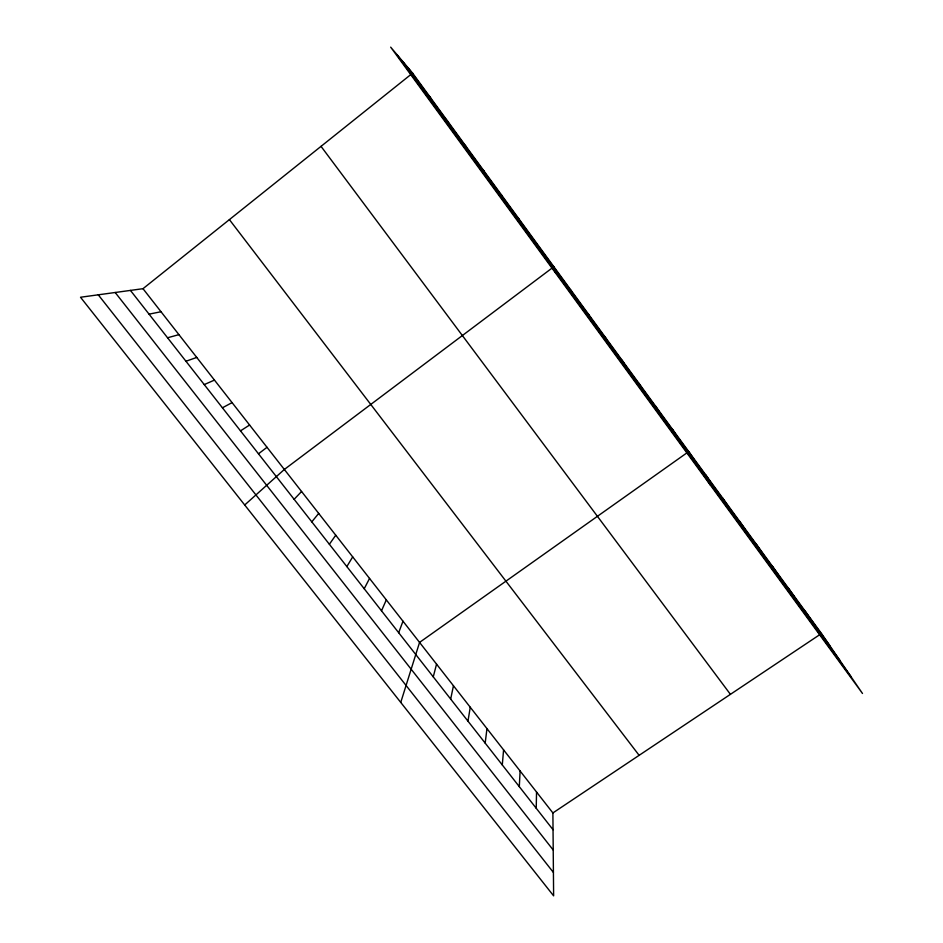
<?xml version="1.0" encoding="UTF-8"?>
<svg xmlns="http://www.w3.org/2000/svg" width="943" height="943" viewBox="0 0 943 943"><rect width="100%" height="100%" fill="white"/><g stroke="black" fill="none" stroke-linecap="round" stroke-linejoin="round"><path stroke-width="1.41" d="M536.225 808.257L536.543 792.026M519.298 786.662L520.112 771.009M502.289 764.962L503.586 749.874M485.185 743.119L486.965 728.621M467.976 721.159L470.251 707.238M450.671 699.081L453.453 685.75M433.261 676.862L436.55 664.143M400.751 702.429L419.564 642.407L688.732 451.579L710.421 485.162M398.677 632.729L402.979 621.201M381.502 610.805L386.312 599.878M364.222 588.75L369.55 578.436M346.847 566.578L352.694 556.889M329.366 544.276L335.743 535.211M311.803 521.856L318.699 513.416M294.133 499.295L301.571 491.503M244.708 504.988L284.338 469.461L553.859 266.728L554.814 272.008M142.994 288.688L552.893 812.937L553.624 895.85L80.509 297.245L142.994 288.688L412.61 73.141L390.673 47.15L862.491 693.482L821.483 633.507L412.61 73.141M258.476 453.807L267.01 447.3M552.893 812.937L821.483 633.507M240.5 430.868L249.589 425.022M222.43 407.789L232.072 402.614M204.242 384.591L214.462 380.088M185.948 361.252L196.745 357.432M167.559 337.771L178.922 334.647M149.053 314.16L161.017 311.732M518.249 218.729L519.157 219.177M500.191 193.975L501.664 195.189M482.014 169.068L484.065 171.06M463.732 144.02L466.361 146.802M445.344 118.818L448.55 122.39M426.849 93.463L430.633 97.836M98.261 294.817L553.423 872.464M115.187 292.495L553.223 850.032M130.44 290.409L553.046 829.722M229.397 219.613L639.13 755.331M321.033 146.354L730.424 694.343M408.225 67.955L829.746 645.59M402.885 61.625L839.765 660.253M396.932 54.564L850.869 676.496M805.216 611.217L813.007 622.663M788.867 588.809L796.187 599.607M772.411 566.26L779.248 576.409M755.873 543.592L762.227 553.069M739.229 520.784L745.1 529.589M722.491 497.845L727.866 505.978M705.67 474.777L710.527 482.227M672.206 428.935L676.072 434.994M655.585 406.15L658.945 411.525M638.871 383.247L641.712 387.927M622.062 360.202L624.396 364.175M605.158 337.04L606.962 340.293M588.161 313.736L589.434 316.27M571.057 290.303L571.788 292.094"/></g></svg>
